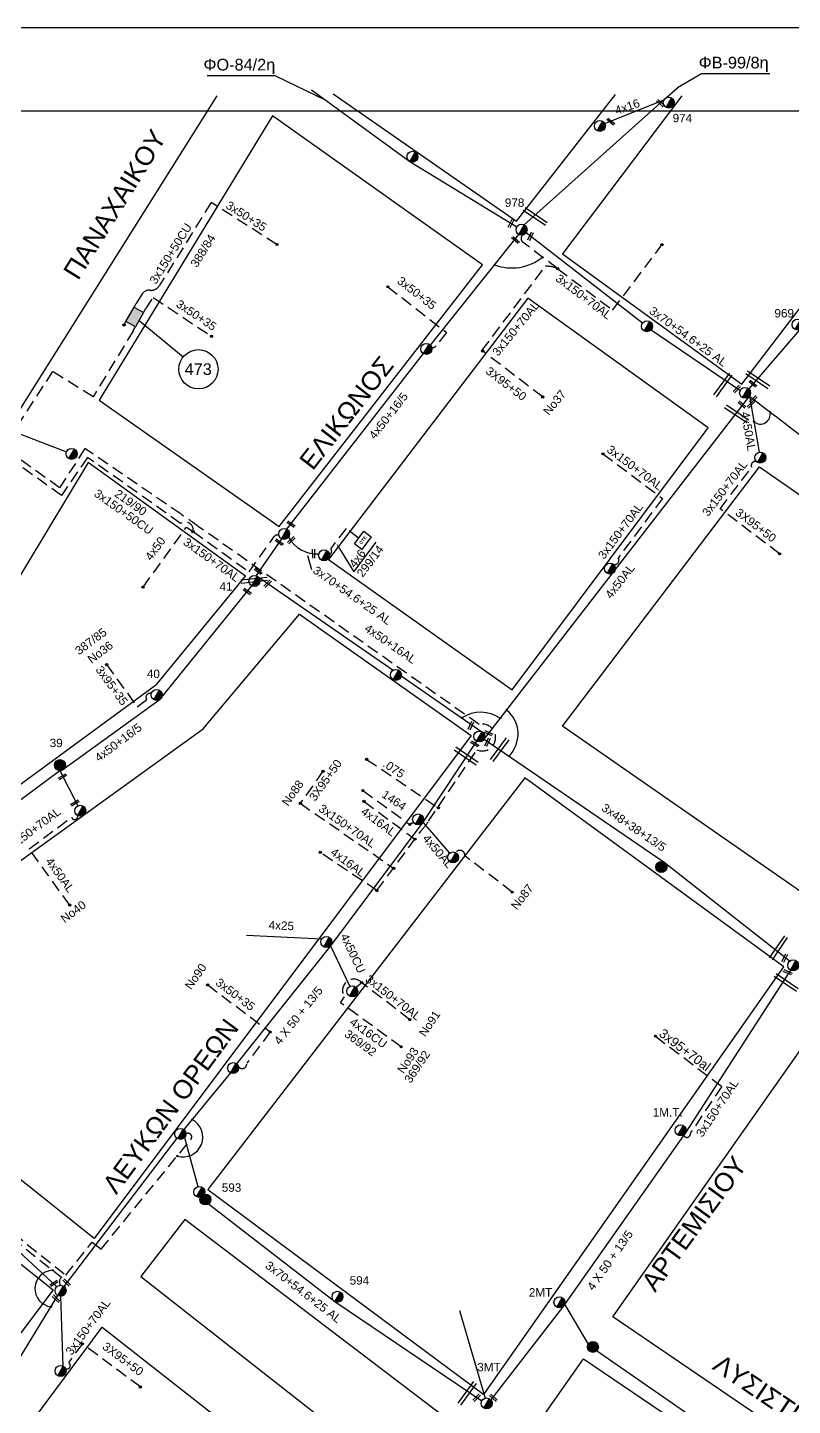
# Model space of a CAD drawing. Header units: millimetres. Extents: x 1421 to 7149, y 887 to 1917.
# Drawn here: x 6023.6 to 6187.8, y 1621.6 to 1917.4 of the extents above; entities that cross this region are included whole.
import ezdxf
from ezdxf import colors
from ezdxf.entities.mleader import LeaderData, LeaderLine
from ezdxf.enums import TextEntityAlignment as Align
from ezdxf.math import Vec2, Vec3

# ---------------------------------------------------------------- set-up
doc = ezdxf.new("R2010")
doc.units = ezdxf.units.MM
doc.linetypes.add('DASHED', pattern=[19.05, 12.7, -6.35])
for name, color, linetype in [('3x48+38+13_5', 7, 'Continuous'), ('3x95+70al', 7, 'DASHED'), ('4 X 50 + 13.5', 7, 'SYN_LINE'), ('4x50+16_5', 7, 'Continuous'), ('Link Box 4 Διευθύνσεων', 7, 'Continuous'), ('Pillar OTE', 7, 'Continuous'), ('Άγνωστα', 7, 'Continuous'), ('Γυμνά εναέρια ΧΤ (3Φ)   4x16CU', 7, 'Continuous'), ('Γυμνά εναέρια ΧΤ (3Φ)   4x50CU', 7, 'Continuous'), ('Γυμνά εναέρια ΧΤ (3Φ) 4x50AL', 7, 'Continuous'), ('Γυμνά εναέρια ΧΤ και ΦΟΠ (3Φ)   4x50+16AL', 7, 'Continuous'), ('Εναέρια παροχή ΧΤ 4x16', 7, 'SYN_LINE'), ('Εναέρια παροχή ΧΤ 4x25', 7, 'SYN_LINE'), ('Επιγραφές - Σχήματα', 7, 'Continuous'), ('Καλωδια Χ.Τ 3x95+35', 7, 'DASHED'), ('Καλωδια Χ.Τ. 3x50+35', 7, 'Continuous'), ('Καλωδια ΧΤ  3X95+50', 7, 'Continuous'), ('Καλώδια ΧΤ   3x150+50CU', 7, 'DASHED'), ('Καλώδια ΧΤ   3x150+70AL', 7, 'DASHED'), ('Καλώδια ΧΤ   3x150AL+50CU', 7, 'DASHED'), ('Μηχανική τομή', 7, 'Continuous'), ('Στύλος Ξύλινος', 7, 'Continuous'), ('Στύλος Ξύλινος @ 1', 7, 'Continuous'), ('Στύλος ΦΜ', 7, 'Continuous'), ('Στύλος ΦΜ @ 1', 7, 'Continuous'), ('Συνδέσεις', 7, 'Continuous'), ('Συνεστραμμένα ΧΤ   3x70+54.6+25 AL', 7, 'SYN_LINE'), ('Τομή', 7, 'Continuous'), ('Υπόβαθρο ΔΕΗ', 7, 'Continuous'), ('Υπόγεια Καλώδια Δικτύου ΧΤ   .075', 7, 'DASHED'), ('Υπόγεια καλώδια Παροχών ΧΤ   4x16AL', 7, 'DASHED'), ('Υπόγεια καλώδια Παροχών ΧΤ   4x50AL', 7, 'DASHED'), ('Υπόγεια καλώδια Παροχών ΧΤ   4x6', 7, 'DASHED')]:
    doc.layers.add(name, color=color, linetype=linetype)
doc.styles.add('arial', font='arial.ttf')
doc.styles.get("Standard").update_dxf_attribs({"font": 'arial.ttf'})
doc.linetypes.add('SYN_LINE', pattern='A,0.5,-0.0001,["/\\/\\/\\/",Standard,S=0.1,R=0,X=0,Y=-0.05],-0.25', length=0.7501)
doc.dimstyles.new('ISO-25', dxfattribs={"dimtxt": 2.5, "dimasz": 2.5, "dimexe": 1.25, "dimexo": 0.625, "dimtad": 1, "dimtxsty": 'Standard', "dimcen": 2.5, "dimadec": 0, "dimazin": 0, "dimtfac": 1, "dimtmove": 0, "dimatfit": 3, "dimfxl": 1, "dimarcsym": 0})

# ---------------------------------------------------------------- blocks, each defined once
blk = doc.blocks.new('ΥΠΑΡΧΩΝ ΤΣΙΜΕΝΤΕΝΙΟΣ ΣΤΥΛΟΣ')
at = {"layer": 'Στύλος ΦΜ'}
blk.add_hatch(color=256, dxfattribs=at).paths.add_polyline_path([(-1.29, -2.28, 0.574793), (2.62, 0, 0.268822), (1.3, 2.27)])
blk.add_line((-1.29, -2.28), (1.3, 2.27), dxfattribs=at)
blk.add_circle((0, 0), 2.62, dxfattribs=at)
at = {"layer": 'Στύλος ΦΜ', "flags": 4}
for tag, p in [('ΤΥΠΟΣ', (-4.91, 3.03)), ('ΑΡΙΘΜΟΣ', (-4.68, 8.05))]:
    blk.add_attdef(tag, p, '', height=4, dxfattribs=at)
blk = doc.blocks.new('ΥΠΑΡΧΩΝ ΞΥΛΙΝΟΣ ΣΤΥΛΟΣ')
at = {"layer": 'Στύλος Ξύλινος'}
h = blk.add_hatch(color=256, dxfattribs=at)
h.paths.add_polyline_path([(-2.62, 0, 0.270008), (-1.29, -2.28), (1.3, 2.27, 0.576266)])
h.paths.add_polyline_path([(-1.29, -2.28, 0.574793), (2.62, 0, 0.268822), (1.3, 2.27)])
blk.add_line((-1.29, -2.28), (1.3, 2.27), dxfattribs=at)
blk.add_circle((0, 0), 2.62, dxfattribs=at)
at = {"layer": 'Στύλος Ξύλινος', "flags": 4}
for tag, p in [('ΑΡΙΘΜΟΣ', (-4.91, 8.6)), ('ΤΥΠΟΣ', (-4.85, 3.39))]:
    blk.add_attdef(tag, p, '', height=4, dxfattribs=at)
blk = doc.blocks.new('LINK BOX 4 ΑΝΑΧΩΡΗΣΕΩΝ')
at = {"layer": 'Link Box 4 Διευθύνσεων', "ltscale": 40}
blk.add_hatch(color=256, dxfattribs=at).paths.add_polyline_path([(-3.54, 0), (-3.54, -4.67), (3.54, -4.67), (3.54, 0)])
for p, q in [((-3.54, 0), (-5.33, 0)), ((5.33, 0), (3.54, 0)), ((-3.54, -4.67), (-5.33, -4.67)), ((5.33, -4.67), (3.54, -4.67))]:
    blk.add_line(p, q, dxfattribs=at)
blk.add_lwpolyline([(-3.54, -4.67), (-3.54, 0), (3.54, 0), (3.54, -4.67)], close=True, dxfattribs=at)
blk = doc.blocks.new('_ΣΥΝΔΕΣΗ')
at = {"layer": 'Συνδέσεις', "linetype": 'SYN_LINE', "ltscale": 40}
blk.add_hatch(color=256, dxfattribs=at).paths.add_polyline_path([(0.5, -0.01, 1), (-0.5, -0.01, 1)])
at = {"layer": 'Συνδέσεις'}
blk.add_circle((0, -0.01), 0.5, dxfattribs=at)
blk = doc.blocks.new('ΜΗΧΑΝΙΚΗ ΤΟΜΗ')
at = {"layer": 'Μηχανική τομή', "ltscale": 40}
for p, q in [((-3.7, 1.2), (3.9, 1.2)), ((3.9, -0.4), (-3.7, -0.4))]:
    blk.add_line(p, q, dxfattribs=at)
blk = doc.blocks.new('ΤΟΜΗ')
at = {"layer": 'Τομή', "ltscale": 40}
for p, q in [((10.9, 0.2), (-12.1, 0.2)), ((10.9, -2.6), (-12.1, -2.6))]:
    blk.add_line(p, q, dxfattribs=at)
blk = doc.blocks.new('PILLAR ΟΤΕ')
at = {"layer": 'Pillar OTE', "ltscale": 40}
blk.add_lwpolyline([(-3.31, 2.02), (3.39, 2.02), (3.39, -1.99), (-3.31, -1.99)], close=True, dxfattribs=at)
at = {"layer": 'Pillar OTE', "insert": (-1.81, 0.71), "char_height": 1.3575, "width": 109.961, "attachment_point": 1}
blk.add_mtext('{\\fArial|b1|i0|c161|p34;OTE}', dxfattribs=at)

msp = doc.modelspace()

# ---------------------------------------------------------------- linework, layer by layer
at = {"lineweight": -3, "ltscale": 0.1}
for points in [[(4932.72, 1917.4), (7149.36, 1917.4), (7149.36, 887.4), (4932.72, 887.4)], [(5038.25, 1899.55), (6989.1, 1899.55), (6989.1, 911.99), (5038.25, 911.99)]]:
    msp.add_lwpolyline(points, close=True, dxfattribs=at)
at = {"layer": '3x48+38+13_5', "color": 6, "linetype": 'Continuous', "lineweight": -3, "ltscale": 0.2}
msp.add_lwpolyline([(6121.56, 1764.62), (6160.21, 1738.21), (6187.32, 1716.93)], dxfattribs=at)
at = {"layer": '3x95+70al', "color": 30, "lineweight": -3, "ltscale": 0.2}
msp.add_lwpolyline([(6158.36, 1700.86), (6172.58, 1690.08)], dxfattribs=at)
at = {"layer": '4 X 50 + 13.5', "color": 30, "linetype": 'Continuous', "lineweight": -3, "ltscale": 20}
for points in [[(6119.96, 1764.18), (6108.42, 1746.82), (6088.58, 1720.29), (6068.42, 1694.94)], [(6187.34, 1715.04), (6164.86, 1680.24), (6138.47, 1642.78), (6123.01, 1622.77)], [(6067.1, 1692.99), (6057.11, 1680.8)]]:
    msp.add_lwpolyline(points, dxfattribs=at)
at = {"layer": '4 X 50 + 13.5', "color": 85, "linetype": 'Continuous', "lineweight": -3, "ltscale": 20}
msp.add_lwpolyline([(6055.62, 1678.98), (6031.35, 1647.14)], dxfattribs=at)
at = {"layer": '4x50+16_5', "color": 30, "lineweight": -3, "ltscale": 0.2}
for points in [[(6110.03, 1849.23), (6129.03, 1872.98)], [(6079.19, 1809.74), (6108.59, 1847.39)]]:
    msp.add_lwpolyline(points, dxfattribs=at)
at = {"layer": 'Άγνωστα', "lineweight": -3, "ltscale": 0.1}
for p, q in [((6076.76, 1907.05), (6062.14, 1907.05)), ((6076.76, 1907.05), (6087.58, 1901.78)), ((6168.27, 1907.49), (6163.08, 1904.45)), ((6182.88, 1907.49), (6168.27, 1907.49)), ((6047.5, 1854.52), (6056.99, 1846.71))]:
    msp.add_line(p, q, dxfattribs=at)
at = {"layer": 'Άγνωστα', "lineweight": -3, "ltscale": 0.2}
msp.add_lwpolyline([(5989.7, 1842.51), (6031.92, 1826.3)], dxfattribs=at)
at = {"layer": 'Άγνωστα', "lineweight": -3, "ltscale": 0.1}
msp.add_circle((6060.24, 1844.04), 4.21, dxfattribs=at)
at = {"layer": 'Γυμνά εναέρια ΧΤ (3Φ)   4x16CU', "color": 30, "linetype": 'DASHED', "lineweight": -3, "ltscale": 0.2}
msp.add_lwpolyline([(6103.76, 1698.57), (6090.71, 1708.05), (6091.63, 1709.31, -0.936324), (6095.3, 1712.35, -6.23912)], format="xyb", dxfattribs=at)
at = {"layer": 'Γυμνά εναέρια ΧΤ (3Φ)   4x50CU', "color": 30, "lineweight": -3, "ltscale": 0.2}
msp.add_lwpolyline([(6088.58, 1720.29), (6092.75, 1711.55)], dxfattribs=at)
at = {"layer": 'Γυμνά εναέρια ΧΤ (3Φ) 4x50AL', "color": 85, "lineweight": -3, "ltscale": 0.1}
msp.add_lwpolyline([(6232.19, 1909.59), (6209.98, 1879.87), (6189.38, 1852.57), (6178.37, 1839.87)], dxfattribs=at)
at = {"layer": 'Γυμνά εναέρια ΧΤ (3Φ) 4x50AL', "color": 6, "lineweight": -3, "ltscale": 0.2}
msp.add_lwpolyline([(6121.56, 1764.62), (6178.63, 1838.36)], dxfattribs=at)
at = {"layer": 'Γυμνά εναέρια ΧΤ (3Φ) 4x50AL', "color": 62, "lineweight": -3, "ltscale": 0.2}
msp.add_lwpolyline([(6178.54, 1838.27), (6180.65, 1826.24)], dxfattribs=at)
at = {"layer": 'Γυμνά εναέρια ΧΤ (3Φ) 4x50AL', "color": 1, "lineweight": -3, "ltscale": 0.2}
msp.add_lwpolyline([(6108.42, 1746.82), (6114.14, 1740.14)], dxfattribs=at)
at = {"layer": 'Γυμνά εναέρια ΧΤ (3Φ) 4x50AL', "color": 62, "lineweight": -3, "ltscale": 0.2}
msp.add_arc((7408.89, 3438.85), 2018.82, 232.4507, 233.54013, dxfattribs=at)
at = {"layer": 'Γυμνά εναέρια ΧΤ και ΦΟΠ (3Φ)   4x50+16AL', "color": 151, "lineweight": -3, "ltscale": 0.2}
for points in [[(6072.85, 1799.6), (6102.02, 1779.43)], [(6030.84, 1757.92), (6052.03, 1773.23), (6071.68, 1797.56)], [(6103.8, 1778.2), (6121.12, 1766.22)], [(5985.51, 1727.26), (6000.55, 1735.72), (6030.52, 1757.87), (6034.34, 1750.3)]]:
    msp.add_lwpolyline(points, dxfattribs=at)
at = {"layer": 'Γυμνά εναέρια ΧΤ και ΦΟΠ (3Φ)   4x50+16AL', "color": 6, "lineweight": -3, "ltscale": 0.2}
msp.add_lwpolyline([(5959.49, 1550.59), (5987, 1585.88), (6008.24, 1613.12), (6020.89, 1630.13), (6030.06, 1645.18)], dxfattribs=at)
at = {"layer": 'Εναέρια παροχή ΧΤ 4x16', "color": 5, "lineweight": -3, "ltscale": 10}
msp.add_lwpolyline([(6147.48, 1896.81), (6160.19, 1901.87)], dxfattribs=at)
at = {"layer": 'Εναέρια παροχή ΧΤ 4x25', "color": 30, "linetype": 'SYN_LINE', "lineweight": -3, "ltscale": 20}
msp.add_lwpolyline([(6086.71, 1721.71), (6070.56, 1722.47)], dxfattribs=at)
at = {"layer": 'Καλωδια Χ.Τ 3x95+35', "color": 151, "lineweight": -3, "ltscale": 0.2}
msp.add_lwpolyline([(6040.51, 1780.64), (6047.1, 1771.57), (6049.12, 1773.08, -0.705528), (6050.14, 1774.43)], format="xyb", dxfattribs=at)
at = {"layer": 'Καλωδια Χ.Τ. 3x50+35', "color": 50, "linetype": 'DASHED', "lineweight": -3, "ltscale": 0.2}
msp.add_line((6077.1, 1870.83), (6063, 1879.83), dxfattribs=at)
at = {"layer": 'Καλωδια Χ.Τ. 3x50+35', "color": 5, "lineweight": -3, "ltscale": 0.2}
msp.add_lwpolyline([(6130.19, 1875.03), (6160.19, 1901.87), (6163.08, 1904.45)], dxfattribs=at)
at = {"layer": 'Καλωδια Χ.Τ. 3x50+35', "color": 30, "linetype": 'DASHED', "lineweight": -3, "ltscale": 0.2}
for points in [[(6100.9, 1861.75), (6113.51, 1851.96), (6111.26, 1849.06, -0.315973), (6110.3, 1848.76, -6.48389)], [(6075.65, 1701.76), (6070.6, 1695.06, -0.841519), (6068.79, 1694.41)]]:
    msp.add_lwpolyline(points, format="xyb", dxfattribs=at)
at = {"layer": 'Καλωδια Χ.Τ. 3x50+35', "color": 50, "linetype": 'DASHED', "lineweight": -3, "ltscale": 0.2}
msp.add_lwpolyline([(6048.92, 1856.99), (6050.53, 1859.45), (6063.06, 1851.1)], dxfattribs=at)
at = {"layer": 'Καλωδια Χ.Τ. 3x50+35', "color": 30, "linetype": 'DASHED', "lineweight": -3, "ltscale": 0.2}
msp.add_lwpolyline([(6062.23, 1711.87), (6075.65, 1701.76)], dxfattribs=at)
at = {"layer": 'Καλωδια ΧΤ  3X95+50', "color": 30, "linetype": 'DASHED', "lineweight": -3, "ltscale": 0.2}
msp.add_line((6134.15, 1838.1), (6121.13, 1848.05), dxfattribs=at)
at = {"layer": 'Καλωδια ΧΤ  3X95+50', "color": 62, "linetype": 'DASHED', "lineweight": -3, "ltscale": 0.2}
msp.add_line((6184.99, 1804.42), (6172.25, 1814.09), dxfattribs=at)
at = {"layer": 'Καλωδια ΧΤ  3X95+50', "color": 6, "linetype": 'DASHED', "lineweight": -3, "ltscale": 0.2}
msp.add_line((6086.98, 1757.75), (6082.1, 1750.86), dxfattribs=at)
at = {"layer": 'Καλωδια ΧΤ  3X95+50', "color": 85, "linetype": 'DASHED', "lineweight": -3, "ltscale": 0.2}
msp.add_line((6047.78, 1625.55), (6035.33, 1634.82), dxfattribs=at)
at = {"layer": 'Καλώδια ΧΤ   3x150+50CU', "color": 50, "lineweight": -3, "ltscale": 0.2}
for p, q in [((6063, 1879.83), (6051.81, 1861.93)), ((6048.15, 1860.24), (6046.89, 1858.15))]:
    msp.add_line(p, q, dxfattribs=at)
msp.add_lwpolyline([(6046.27, 1852.36), (6037.65, 1838.12), (6028.93, 1843.57), (6018.88, 1828.14), (6008.66, 1835.65), (6008.1, 1839.47), (6001.46, 1839.47), (5999.74, 1805.4), (5990.42, 1805.4)], dxfattribs=at)
at = {"layer": 'Καλώδια ΧΤ   3x150+50CU', "color": 6, "lineweight": -3, "ltscale": 0.2}
for points in [[(6098.54, 1732.13), (6108.01, 1744.89, 0.033193), (6109.67, 1747.03), (6120.01, 1762.33, 1.384359), (6120.49, 1767.79), (6060.22, 1810.3, 0.006631), (6056.51, 1812.91), (6035.89, 1827.04), (6030.45, 1818.61), (6007.61, 1835.01), (6007.12, 1838.33), (6002.54, 1838.33), (6000.83, 1804.26), (5990.42, 1804.26)], [(5942.08, 1658.73), (5949.07, 1655.93), (5959.73, 1680.82), (5963.75, 1679.15), (5967.34, 1686.77), (5978.14, 1689.11), (5987.84, 1681.26), (5990.42, 1681.22), (6030.84, 1649.09, 0.39477), (6030.64, 1647.38)]]:
    msp.add_lwpolyline(points, format="xyb", dxfattribs=at)
at = {"layer": 'Καλώδια ΧΤ   3x150+50CU', "color": 30, "lineweight": -3, "ltscale": 0.2}
msp.add_lwpolyline([(5942.58, 1659.88), (5948.6, 1657.48), (5959.33, 1682.12), (5963.39, 1680.44), (5966.71, 1687.42), (5978.41, 1690.02), (5987.92, 1682.51), (5990.79, 1682.36), (6031.8, 1649.53), (6037.43, 1656.67), (6039.33, 1655.13), (6058.56, 1678.63, 0.940435), (6057.54, 1679.86)], format="xyb", dxfattribs=at)
at = {"layer": 'Καλώδια ΧΤ   3x150+50CU', "color": 50, "lineweight": -3, "ltscale": 0.2}
for centre, radius, start, end in [((6049.64, 1859.21), 1.8, 79.0812, 145.3218), ((6050.1, 1862.99), 2.01, 266.6056, 328.2715)]:
    msp.add_arc(centre, radius, start, end, dxfattribs=at)
at = {"layer": 'Καλώδια ΧΤ   3x150+70AL', "color": 30, "lineweight": -3, "ltscale": 0.2}
for p, q in [((6149.17, 1856.75), (6159.75, 1870.77)), ((6137.39, 1865.63), (6149.17, 1856.75))]:
    msp.add_line(p, q, dxfattribs=at)
at = {"layer": 'Καλώδια ΧΤ   3x150+70AL', "color": 62, "lineweight": -3, "ltscale": 0.2}
msp.add_line((6172.25, 1814.09), (6179, 1822.99), dxfattribs=at)
at = {"layer": 'Καλώδια ΧΤ   3x150+70AL', "color": 6, "lineweight": -3, "ltscale": 0.2}
msp.add_line((6082.1, 1750.86), (6102.18, 1736.89), dxfattribs=at)
at = {"layer": 'Καλώδια ΧΤ   3x150+70AL', "color": 85, "linetype": 'DASHED', "lineweight": -3, "ltscale": 0.2}
msp.add_line((6035.33, 1634.82), (6032.32, 1630.77), dxfattribs=at)
at = {"layer": 'Καλώδια ΧΤ   3x150+70AL', "color": 30, "lineweight": -3, "ltscale": 0.2}
for points in [[(6137.39, 1865.63), (6129.97, 1871.23, -0.420428), (6129.76, 1872.84, -1.201817)], [(6121.12, 1848.04), (6134.7, 1866.13, -0.128189), (6137.16, 1865.69)], [(6059.1, 1809.18), (6071.1, 1800.57), (6076.52, 1808.13, -0.360555), (6077.51, 1808.39)]]:
    msp.add_lwpolyline(points, format="xyb", dxfattribs=at)
at = {"layer": 'Καλώδια ΧΤ   3x150+70AL', "color": 6, "lineweight": -3, "ltscale": 0.2}
msp.add_lwpolyline([(6147.09, 1825.87), (6159.89, 1816.31), (6150.33, 1803.51, -0.83354), (6149.17, 1802.27, 2.701027)], format="xyb", dxfattribs=at)
at = {"layer": 'Καλώδια ΧΤ   3x150+70AL', "color": 30, "lineweight": -3, "ltscale": 0.2}
for points in [[(6048.35, 1797.25), (6057.66, 1810.14), (6059.1, 1809.18)], [(6105.62, 1704.4), (6095.3, 1712.35), (6094.13, 1711.28)], [(6172.58, 1690.08), (6165.84, 1680.01)]]:
    msp.add_lwpolyline(points, dxfattribs=at)
at = {"layer": 'Καλώδια ΧΤ   3x150+70AL', "color": 151, "lineweight": -3, "ltscale": 0.2}
msp.add_lwpolyline([(6023.92, 1741.05), (6033.03, 1747.89, 1.076374), (6034.29, 1748.23)], format="xyb", dxfattribs=at)
at = {"layer": 'Καλώδια ΧΤ   3x150+70AL', "color": 62, "lineweight": -3, "ltscale": 0.2}
msp.add_arc((6179.76, 1823.38), 0.853, 52.6159, 206.8918, dxfattribs=at)
at = {"layer": 'Καλώδια ΧΤ   3x150+70AL', "color": 32, "lineweight": -3, "ltscale": 0.2}
msp.add_arc((6165.11, 1679.88), 0.744, 196.7922, 10.2362, dxfattribs=at)
at = {"layer": 'Καλώδια ΧΤ   3x150+70AL', "color": 85, "linetype": 'DASHED', "lineweight": -3, "ltscale": 0.2}
msp.add_arc((6032.06, 1630.13), 0.687, 205.6017, 68.205, dxfattribs=at)
at = {"layer": 'Καλώδια ΧΤ   3x150AL+50CU', "color": 30, "lineweight": -3, "ltscale": 0.2}
msp.add_lwpolyline([(6059.1, 1809.18, 0.67495), (6056.42, 1810.94), (6036.45, 1825.13), (6030.83, 1816.94), (6006.52, 1834.35), (6006.11, 1837.16), (6003.65, 1837.16), (6001.94, 1803.09), (5990.42, 1803.09)], format="xyb", dxfattribs=at)
at = {"layer": 'Συνεστραμμένα ΧΤ   3x70+54.6+25 AL', "color": 5, "lineweight": -3, "ltscale": 20}
msp.add_lwpolyline([(6084.53, 1904), (6105.61, 1888.64), (6128.6, 1874.62)], dxfattribs=at)
at = {"layer": 'Συνεστραμμένα ΧΤ   3x70+54.6+25 AL', "color": 30, "lineweight": -3, "ltscale": 20}
for points in [[(6130.63, 1873.43), (6155.61, 1853.99)], [(6157.47, 1852.54), (6176.69, 1839.41)], [(6078.07, 1807.66), (6072.61, 1799.77)], [(6116.29, 1641.94), (6121.78, 1623.15)], [(6196.87, 1597.31), (6171.85, 1615.24), (6145.73, 1633.29)]]:
    msp.add_lwpolyline(points, dxfattribs=at)
at = {"layer": 'Συνεστραμμένα ΧΤ   3x70+54.6+25 AL', "color": 85, "lineweight": -3, "ltscale": 20}
for points in [[(6029.83, 1647.06), (6016.3, 1659.54), (5990.24, 1680.29)], [(6062.43, 1664.86), (6089.51, 1643.89), (6121.05, 1622.55)]]:
    msp.add_lwpolyline(points, dxfattribs=at)
at = {"layer": 'Συνεστραμμένα ΧΤ   3x70+54.6+25 AL', "color": 85, "lineweight": -3, "ltscale": 10}
msp.add_lwpolyline([(6057.22, 1679.08), (6060.11, 1668.56)], dxfattribs=at)
at = {"layer": 'Συνεστραμμένα ΧΤ   3x70+54.6+25 AL', "color": 85, "linetype": 'SYN_LINE', "lineweight": -3, "ltscale": 20}
msp.add_lwpolyline([(6031.22, 1630), (6030.68, 1645.02)], dxfattribs=at)
at = {"layer": 'Συνεστραμμένα ΧΤ   3x70+54.6+25 AL', "color": 30, "lineweight": -3, "ltscale": 12}
msp.add_lwpolyline([(6138.86, 1643.34), (6143.9, 1634.72)], dxfattribs=at)
at = {"layer": 'Συνεστραμμένα ΧΤ   3x70+54.6+25 AL', "color": 30, "lineweight": -3, "ltscale": 10}
msp.add_arc((6085.71, 1811.43), 7.02, 209.3718, 273.0054, dxfattribs=at)
at = {"layer": 'Υπόβαθρο ΔΕΗ', "lineweight": -3, "ltscale": 0.2}
for points in [[(5988.62, 1902.62), (6004.53, 1869.59), (6009.83, 1836.24), (6018.42, 1829.76), (6064.26, 1902.73)], [(6089.17, 1903.15), (6128.55, 1875.82), (6149.78, 1903.04)], [(6164.04, 1902.72), (6138.4, 1868.81), (6176.93, 1840.82), (6224.35, 1902.87)], [(6038.91, 1837.42), (6077.61, 1810.26), (6121.25, 1866.45), (6076.14, 1898.46), (6038.91, 1837.42)], [(6130.99, 1859.31), (6088.15, 1803.23), (6127.6, 1775.19), (6169.67, 1831.49), (6130.99, 1859.31)], [(6195.34, 1727.83), (6138.43, 1767.4), (6180.67, 1823.09), (6235.69, 1784.84), (6195.34, 1727.83)], [(6037.84, 1657.42), (5979.73, 1703.82), (5982.25, 1709.85), (6061.25, 1766.84), (6081.94, 1791.43), (6118.76, 1765.4), (6037.84, 1657.42)], [(6062.29, 1667.97), (6121.53, 1623.97), (6185.94, 1715.74), (6130.32, 1756.34), (6062.29, 1667.97)], [(6229.97, 1619.97), (6271.43, 1591.28), (6254.44, 1568.88), (6149.19, 1640.61), (6197, 1708.62), (6303.11, 1632.34), (6277.39, 1598.75), (6239.8, 1625.07)], [(5965.77, 1562.15), (5927.65, 1584.78), (5970.02, 1685.12), (5977.8, 1687.09), (6029.03, 1646.39), (5965.77, 1562.15)], [(6108.56, 1601.67), (6117.12, 1615.97), (6057.36, 1661.5), (6047.91, 1649.24), (6108.56, 1601.67)], [(5977.35, 1554.73), (6039.61, 1638.42), (6100.97, 1590.26), (6051.98, 1509.82), (5977.35, 1554.73)], [(6119.31, 1594.01), (6132.09, 1616.23), (6142.88, 1631.61), (6247.81, 1560.46), (6215.98, 1518.69), (6119.31, 1594.01)]]:
    msp.add_lwpolyline(points, dxfattribs=at)
msp.add_lwpolyline([(6000.13, 1738.95), (6051.34, 1776.45), (6070.32, 1799.62), (6036.59, 1824), (6005.26, 1772.08), (5995.37, 1741.34, 0.517765), (6000.13, 1738.95, 2.47226)], format="xyb", dxfattribs=at)
at = {"layer": 'Υπόβαθρο ΔΕΗ', "lineweight": -3}
for centre, radius, start, end in [((6127.53, 1876.33), 10.54, 249.3337, 308.696), ((6180.88, 1834.41), 2.13, 228.9721, 12.7291), ((6120.86, 1762.93), 7.47, 55.9162, 122.8374), ((6122.17, 1765.7), 6.69, 315.0311, 50.7284), ((6056.95, 1679.18), 4.24, 252.8879, 62.8786), ((6029.09, 1646.67), 3.94, 92.262, 262.6594)]:
    msp.add_arc(centre, radius, start, end, dxfattribs=at)
at = {"layer": 'Υπόγεια Καλώδια Δικτύου ΧΤ   .075', "color": 6, "lineweight": -3, "ltscale": 0.2}
msp.add_lwpolyline([(6096.36, 1760.29), (6111.75, 1749.9)], dxfattribs=at)
at = {"layer": 'Υπόγεια καλώδια Παροχών ΧΤ   4x16AL', "color": 6, "lineweight": -3, "ltscale": 0.2}
msp.add_lwpolyline([(6095.53, 1753.6), (6105.63, 1746.3, -0.475279), (6106.82, 1746.38, 11.370905)], format="xyb", dxfattribs=at)
for points in [[(6095.81, 1751.26), (6106.73, 1743.16)], [(6098.54, 1732.13), (6086.38, 1740.32)]]:
    msp.add_lwpolyline(points, dxfattribs=at)
at = {"layer": 'Υπόγεια καλώδια Παροχών ΧΤ   4x16AL', "color": 1, "lineweight": -3, "ltscale": 0.2}
msp.add_lwpolyline([(6127.59, 1731.79), (6117.43, 1739.6, 0.798491), (6115.49, 1740.26, 1.824327)], format="xyb", dxfattribs=at)
at = {"layer": 'Υπόγεια καλώδια Παροχών ΧΤ   4x50AL', "color": 151, "lineweight": -3, "ltscale": 0.2}
msp.add_line((6032.61, 1729.01), (6023.92, 1741.05), dxfattribs=at)
at = {"layer": 'Υπόγεια καλώδια Παροχών ΧΤ   4x6', "color": 30, "lineweight": -3, "ltscale": 0.2}
msp.add_lwpolyline([(6094.63, 1807.8), (6091.94, 1809.85), (6088.67, 1805.56, -0.41005), (6088.39, 1804.1)], format="xyb", dxfattribs=at)

# ---------------------------------------------------------------- block references
at = {"layer": 'Link Box 4 Διευθύνσεων', "lineweight": -3, "xscale": 0.4999999999999996, "yscale": 0.4999999999999996, "zscale": 0.4999999999999996, "rotation": 240.211912794874}
msp.add_blockref('LINK BOX 4 ΑΝΑΧΩΡΗΣΕΩΝ', (6047.59, 1854.68), dxfattribs=at)
at = {"layer": 'Pillar OTE', "xscale": 0.5, "yscale": 0.5, "zscale": 0.5, "rotation": 53}
msp.add_blockref('PILLAR ΟΤΕ', (6095.52, 1807.3), dxfattribs=at)
at = {"layer": 'Μηχανική τομή', "lineweight": -3}
for p, xscale, yscale, zscale, rotation in [((6159.51, 1901.23), 0.2499999999976023, 0.2499999999976023, 0.2499999999976023, 139.2873843056057), ((6148.84, 1897.26), 0.2499999999976023, 0.2499999999976023, 0.2499999999976023, 139.2873843056057), ((6127.29, 1875.4), 0.2499999999982136, 0.2499999999982136, 0.2499999999982136, 243.7505788180471), ((6128.39, 1871.85), 0.2499999999976023, 0.2499999999976023, 0.2499999999976023, 139.2873843056057), ((6131.46, 1872.65), 0.2499999999982136, 0.2499999999982136, 0.2499999999982136, 243.7505788180471), ((6175.76, 1839.89), 0.2499999999971464, 0.2499999999971464, 0.2499999999971464, 225.795500887951), ((6179.33, 1841), 0.2499999999976023, 0.2499999999976023, 0.2499999999976023, 139.2873843056057), ((6177.02, 1836.53), 0.2499999999976023, 0.2499999999976023, 0.2499999999976023, 139.2873843056057), ((6178.81, 1836.63), 0.2499999999971464, 0.2499999999971464, 0.2499999999971464, 225.795500887951), ((6179.33, 1837.7), 0.2499999999971464, 0.2499999999971464, 0.2499999999971464, 225.795500887951), ((6080.04, 1810.72), 0.249999999996991, 0.249999999996991, 0.249999999996991, 325), ((6077.5, 1806.83), 0.249999999996991, 0.249999999996991, 0.249999999996991, 325), ((6080.11, 1807.45), 0.2499999999972134, 0.2499999999972134, 0.2499999999972134, 224.4575965973239), ((6085.07, 1804.43), 0.2499999999972134, 0.2499999999972134, 0.2499999999972134, 90.18312542558552), ((6072.99, 1800.6), 0.2499999999970366, 0.2499999999970366, 0.2499999999970366, 325), ((6075.05, 1798.08), 0.2499999999972134, 0.2499999999972134, 0.2499999999972134, 224.4575965973239), ((6070.64, 1796.26), 0.2499999999970366, 0.2499999999970366, 0.2499999999970366, 325), ((6118.65, 1767.59), 0.2499999999982136, 0.2499999999982136, 0.2499999999982136, 243.7505788180471), ((6122.54, 1766), 0.2499999999982136, 0.2499999999982136, 0.2499999999982136, 153.750578818047), ((6119.66, 1763.68), 0.2499999999980736, 0.2499999999980736, 0.2499999999980736, 149.1115459040165), ((6122.23, 1764.05), 0.2499999999982136, 0.2499999999982136, 0.2499999999982136, 243.7505788180471), ((6031.03, 1756.65), 0.2499999999970476, 0.2499999999970476, 0.2499999999970476, 211.3923557628363), ((6033.66, 1751.03), 0.2499999999970476, 0.2499999999970476, 0.2499999999970476, 211.3923557628363), ((6186.03, 1717.7), 0.2499999999982136, 0.2499999999982136, 0.2499999999982136, 243.7505788180471), ((6186.81, 1714.68), 0.2499999999981928, 0.2499999999981928, 0.2499999999981928, 157.0804372789088), ((6029.2, 1647.9), 0.2499999999970476, 0.2499999999970476, 0.2499999999970476, 211.3923557628363), ((6032.05, 1648.05), 0.2499999999969751, 0.2499999999969751, 0.2499999999969751, 136.147083337158), ((6029.78, 1644.55), 0.2499999999969751, 0.2499999999969751, 0.2499999999969751, 136.147083337158), ((6119.93, 1623.35), 0.2499999999975578, 0.2499999999975578, 0.2499999999975578, 224.0036335082784), ((6123.49, 1623.16), 0.2499999999978416, 0.2499999999978416, 0.2499999999978416, 316.8685441953186)]:
    msp.add_blockref('ΜΗΧΑΝΙΚΗ ΤΟΜΗ', p, dxfattribs=dict(at, xscale=xscale, yscale=yscale, zscale=zscale, rotation=rotation))
at = {"layer": 'Στύλος Ξύλινος @ 1', "lineweight": -3, "ltscale": 40}
ref = msp.add_blockref('ΥΠΑΡΧΩΝ ΞΥΛΙΝΟΣ ΣΤΥΛΟΣ', (6030.52, 1759.05), dxfattribs=dict(at, xscale=0.4499999999998181, yscale=0.4499999999998181, zscale=0.4499999999998181))
ref.add_attrib('ΑΡΙΘΜΟΣ', '39', (6028.31, 1762.92), dxfattribs={"layer": 'Στύλος Ξύλινος', "height": 1.8, "flags": 4})
at = {"layer": 'Στύλος Ξύλινος @ 1', "lineweight": -3, "ltscale": 40, "xscale": 0.4499999999998181, "yscale": 0.4499999999998181, "zscale": 0.4499999999998181}
for p in [(6159.63, 1737.19), (6061.73, 1665.8), (6144.93, 1634.15)]:
    msp.add_blockref('ΥΠΑΡΧΩΝ ΞΥΛΙΝΟΣ ΣΤΥΛΟΣ', p, dxfattribs=at)
at = {"layer": 'Στύλος ΦΜ @ 1', "lineweight": -3, "ltscale": 40}
ref = msp.add_blockref('ΥΠΑΡΧΩΝ ΤΣΙΜΕΝΤΕΝΙΟΣ ΣΤΥΛΟΣ', (6161.21, 1901.29), dxfattribs=dict(at, xscale=0.4499999999998181, yscale=0.4499999999998181, zscale=0.4499999999998181))
ref.add_attrib('ΑΡΙΘΜΟΣ', '974', (6162.04, 1897.07), dxfattribs={"layer": 'Στύλος ΦΜ', "height": 1.8, "flags": 4})
at = {"layer": 'Στύλος ΦΜ @ 1', "lineweight": -3, "ltscale": 40, "xscale": 0.4499999999998181, "yscale": 0.4499999999998181, "zscale": 0.4499999999998181}
for p in [(6146.42, 1896.29), (6106.19, 1889.66), (6156.54, 1853.27), (6109.17, 1848.42), (6177.6, 1838.98), (6033.02, 1825.88), (6180.86, 1825.08), (6078.65, 1808.69), (6087.22, 1804.1), (6148.58, 1801.25), (6102.64, 1778.43), (6120.54, 1765.2), (6034.87, 1749.25), (6107.4, 1747.4), (6114.91, 1739.24), (6087.71, 1721.09), (6187.92, 1716.07), (6093.26, 1710.49), (6067.68, 1694.01), (6056.37, 1679.89), (6030.64, 1646.2), (6030.64, 1628.97)]:
    msp.add_blockref('ΥΠΑΡΧΩΝ ΤΣΙΜΕΝΤΕΝΙΟΣ ΣΤΥΛΟΣ', p, dxfattribs=at)
at = {"layer": 'Στύλος ΦΜ @ 1', "lineweight": -3, "ltscale": 40}
ref = msp.add_blockref('ΥΠΑΡΧΩΝ ΤΣΙΜΕΝΤΕΝΙΟΣ ΣΤΥΛΟΣ', (6129.61, 1874.01), dxfattribs=dict(at, xscale=0.4499999999998181, yscale=0.4499999999998181, zscale=0.4499999999998181))
ref.add_attrib('ΑΡΙΘΜΟΣ', '978', (6126.02, 1878.92), dxfattribs={"layer": 'Στύλος ΦΜ', "height": 1.8, "flags": 4})
ref = msp.add_blockref('ΥΠΑΡΧΩΝ ΤΣΙΜΕΝΤΕΝΙΟΣ ΣΤΥΛΟΣ', (6188.9, 1853.64), dxfattribs=dict(at, xscale=0.4499999999998181, yscale=0.4499999999998181, zscale=0.4499999999998181))
ref.add_attrib('ΑΡΙΘΜΟΣ', '969', (6183.9, 1855.17), dxfattribs={"layer": 'Στύλος ΦΜ', "height": 1.8, "flags": 4})
ref = msp.add_blockref('ΥΠΑΡΧΩΝ ΤΣΙΜΕΝΤΕΝΙΟΣ ΣΤΥΛΟΣ', (6072.26, 1798.58), dxfattribs=dict(at, xscale=0.4499999999998181, yscale=0.4499999999998181, zscale=0.4499999999998181))
ref.add_attrib('ΑΡΙΘΜΟΣ', '41', (6064.77, 1796.52), dxfattribs={"layer": 'Στύλος ΦΜ', "height": 1.8, "flags": 4})
ref = msp.add_blockref('ΥΠΑΡΧΩΝ ΤΣΙΜΕΝΤΕΝΙΟΣ ΣΤΥΛΟΣ', (6051.27, 1774.13), dxfattribs=dict(at, xscale=0.4499999999998181, yscale=0.4499999999998181, zscale=0.4499999999998181))
ref.add_attrib('ΑΡΙΘΜΟΣ', '40', (6049.17, 1777.75), dxfattribs={"layer": 'Στύλος ΦΜ', "height": 1.8, "flags": 4})
ref = msp.add_blockref('ΥΠΑΡΧΩΝ ΤΣΙΜΕΝΤΕΝΙΟΣ ΣΤΥΛΟΣ', (6163.76, 1680.66), dxfattribs=dict(at, xscale=0.4499999999998181, yscale=0.4499999999998181, zscale=0.4499999999998181))
ref.add_attrib('ΤΥΠΟΣ', '1M.T.', (6157.77, 1683.61), dxfattribs={"layer": 'Στύλος ΦΜ', "height": 1.8, "flags": 4})
ref = msp.add_blockref('ΥΠΑΡΧΩΝ ΤΣΙΜΕΝΤΕΝΙΟΣ ΣΤΥΛΟΣ', (6060.43, 1667.43), dxfattribs=dict(at, xscale=0.4499999999998181, yscale=0.4499999999998181, zscale=0.4499999999998181))
ref.add_attrib('ΑΡΙΘΜΟΣ', '593', (6065.25, 1667.46), dxfattribs={"layer": 'Στύλος ΦΜ', "height": 1.8, "flags": 4})
ref = msp.add_blockref('ΥΠΑΡΧΩΝ ΤΣΙΜΕΝΤΕΝΙΟΣ ΣΤΥΛΟΣ', (6090.1, 1644.91), dxfattribs=dict(at, xscale=0.4499999999998181, yscale=0.4499999999998181, zscale=0.4499999999998181))
ref.add_attrib('ΑΡΙΘΜΟΣ', '594', (6092.71, 1647.53), dxfattribs={"layer": 'Στύλος ΦΜ', "height": 1.8, "flags": 4})
ref = msp.add_blockref('ΥΠΑΡΧΩΝ ΤΣΙΜΕΝΤΕΝΙΟΣ ΣΤΥΛΟΣ', (6137.74, 1643.71), dxfattribs=dict(at, xscale=0.4499999999998181, yscale=0.4499999999998181, zscale=0.4499999999998181))
ref.add_attrib('ΑΡΙΘΜΟΣ', '2MT', (6131.18, 1644.97), dxfattribs={"layer": 'Στύλος ΦΜ', "height": 1.8, "flags": 4})
ref = msp.add_blockref('ΥΠΑΡΧΩΝ ΤΣΙΜΕΝΤΕΝΙΟΣ ΣΤΥΛΟΣ', (6122.11, 1622.02), dxfattribs=dict(at, xscale=0.4499999999998181, yscale=0.4499999999998181, zscale=0.4499999999998181))
ref.add_attrib('ΑΡΙΘΜΟΣ', '3MT', (6120.09, 1628.92), dxfattribs={"layer": 'Στύλος ΦΜ', "height": 1.8, "flags": 4})
at = {"layer": 'Συνδέσεις', "lineweight": -3}
for p, xscale, yscale, zscale in [((6077.1, 1870.83), 0.4777242751392805, 0.4777242751392805, 0.4777242751392805), ((6159.75, 1870.77), 0.4777242751392805, 0.4777242751392805, 0.4777242751392805), ((6123.81, 1866.46), 0.25, 0.25, 0.25), ((6134.12, 1868.1), 0.25, 0.25, 0.25), ((6137.39, 1865.64), 0.4777242751392805, 0.4777242751392805, 0.4777242751392805), ((6100.91, 1861.75), 0.4777242751392805, 0.4777242751392805, 0.4777242751392805), ((6044.25, 1853.53), 0.4777242751392805, 0.4777242751392805, 0.4777242751392805), ((6063.06, 1851.1), 0.4777242751392805, 0.4777242751392805, 0.4777242751392805), ((6121.26, 1847.95), 0.4777242751392805, 0.4777242751392805, 0.4777242751392805), ((6134.15, 1838.1), 0.4777242751392805, 0.4777242751392805, 0.4777242751392805), ((6182.97, 1834.91), 0.25, 0.25, 0.25), ((6179.5, 1832.83), 0.25, 0.25, 0.25), ((6147.09, 1825.88), 0.4777242751392805, 0.4777242751392805, 0.4777242751392805), ((6059.1, 1809.19), 0.4777242751392805, 0.4777242751392805, 0.4777242751392805), ((6185, 1804.42), 0.4777242751392805, 0.4777242751392805, 0.4777242751392805), ((6048.35, 1797.26), 0.4777242751392805, 0.4777242751392805, 0.4777242751392805), ((6040.52, 1780.64), 0.4777242751392805, 0.4777242751392805, 0.4777242751392805), ((6116.81, 1769.21), 0.25, 0.25, 0.25), ((6125.04, 1769.12), 0.25, 0.25, 0.25), ((6126.4, 1770.87), 0.25, 0.25, 0.25), ((6096.36, 1760.3), 0.4777242751392805, 0.4777242751392805, 0.4777242751392805), ((6126.9, 1760.97), 0.25, 0.25, 0.25), ((6086.98, 1757.75), 0.4777242751392805, 0.4777242751392805, 0.4777242751392805), ((6095.54, 1753.6), 0.4777242751392805, 0.4777242751392805, 0.4777242751392805), ((6095.81, 1751.27), 0.4777242751392805, 0.4777242751392805, 0.4777242751392805), ((6082.11, 1750.87), 0.4777242751392805, 0.4777242751392805, 0.4777242751392805), ((6111.75, 1749.9), 0.4777242751392805, 0.4777242751392805, 0.4777242751392805), ((6105.63, 1746.31), 0.4777242751392805, 0.4777242751392805, 0.4777242751392805), ((6106.73, 1743.17), 0.4777242751392805, 0.4777242751392805, 0.4777242751392805), ((6086.39, 1740.32), 0.4777242751392805, 0.4777242751392805, 0.4777242751392805), ((6102.18, 1736.89), 0.4777242751392805, 0.4777242751392805, 0.4777242751392805), ((6098.54, 1732.13), 0.4777242751392805, 0.4777242751392805, 0.4777242751392805), ((6127.59, 1731.79), 0.4777242751392805, 0.4777242751392805, 0.4777242751392805), ((6032.61, 1729.01), 0.4777242751392805, 0.4777242751392805, 0.4777242751392805), ((6062.24, 1711.88), 0.4777242751392805, 0.4777242751392805, 0.4777242751392805), ((6095.3, 1712.35), 0.4777242751392805, 0.4777242751392805, 0.4777242751392805), ((6105.62, 1704.41), 0.4777242751392805, 0.4777242751392805, 0.4777242751392805), ((6075.65, 1701.77), 0.4777242751392805, 0.4777242751392805, 0.4777242751392805), ((6158.36, 1700.87), 0.4777242751392805, 0.4777242751392805, 0.4777242751392805), ((6103.77, 1698.57), 0.4777242751392805, 0.4777242751392805, 0.4777242751392805), ((6058.88, 1682.96), 0.25, 0.25, 0.25), ((6055.7, 1675.13), 0.25, 0.25, 0.25), ((6028.94, 1650.61), 0.25, 0.25, 0.25), ((6028.59, 1642.77), 0.25, 0.25, 0.25), ((6035.33, 1634.82), 0.4777242751392805, 0.4777242751392805, 0.4777242751392805), ((6047.78, 1625.56), 0.4777242751392805, 0.4777242751392805, 0.4777242751392805)]:
    msp.add_blockref('_ΣΥΝΔΕΣΗ', p, dxfattribs=dict(at, xscale=xscale, yscale=yscale, zscale=zscale))
at = {"layer": 'Τομή', "lineweight": -3}
for p, xscale, yscale, zscale, rotation in [((6132.25, 1876.69), 0.2500000000007785, 0.2500000000007785, 0.2500000000007785, 145.8731991885383), ((6173.03, 1840.36), 0.2500000000006148, 0.2500000000006148, 0.2500000000006148, 233.8266967346737), ((6180.03, 1841.65), 0.2500000000007785, 0.2500000000007785, 0.2500000000007785, 145.8731991885383), ((6175.47, 1834.32), 0.2500000000007785, 0.2500000000007785, 0.2500000000007785, 145.8731991885383), ((6072.09, 1798.46), 0.2500000000002071, 0.2500000000002071, 0.2500000000002071, 186.1383309099148), ((6125.1, 1762.07), 0.2500000000007166, 0.2500000000007166, 0.2500000000007166, 233.2287817066742), ((6117.4, 1760.88), 0.2500000000007785, 0.2500000000007785, 0.2500000000007785, 145.8731991885383), ((6184.94, 1719.54), 0.2500000000007785, 0.2500000000007785, 0.2500000000007785, 235.8731991885383), ((6186.15, 1712.28), 0.2500000000007785, 0.2500000000007785, 0.2500000000007785, 145.8731991885383), ((6118.12, 1623.87), 0.250000000000151, 0.250000000000151, 0.250000000000151, 233.7669350044412)]:
    msp.add_blockref('ΤΟΜΗ', p, dxfattribs=dict(at, xscale=xscale, yscale=yscale, zscale=zscale, rotation=rotation))

# ---------------------------------------------------------------- texts
at = {"lineweight": -3, "ltscale": 40, "char_height": 4, "width": 64.8866, "attachment_point": 1, "style": 'arial'}
for s, insert, rotation in [('ΠΑΝΑΧΑΙΚΟΥ', (6031.01, 1865.05), 58.2323), ('ΕΛΙΚΩΝΟΣ', (6081.62, 1824.56), 52.2031), ('ΛΕΥΚΩΝ ΟΡΕΩΝ', (6039.38, 1669.07), 53.5687), ('ΑΡΤΕΜΙΣΙΟΥ', (6155.05, 1648.09), 53.9803), ('ΛΥΣΙΣΤΡΑΤΗΣ', (6172.59, 1632.82), 326)]:
    msp.add_mtext(s, dxfattribs=dict(at, insert=insert, rotation=rotation))
at = {"layer": 'Άγνωστα', "lineweight": -3, "ltscale": 0.1}
for s, p in [('ΦΒ-99/8η', (6175.15, 1909.88)), ('ΦO-84/2η', (6069.03, 1909.44)), ('473', (6060.2, 1844.07))]:
    msp.add_text(s, height=2.5, dxfattribs=at).set_placement(p, align=Align.MIDDLE_CENTER)
for s, height, rotation, p in [('4x16', 1.8, 19.1188, (6152.32, 1900.41)), ('3x50+35', 1.8, 327.4418, (6070.53, 1876.92)), ('3x150+50CU', 1.8, 57.9789, (6054.27, 1868.88)), ('388/84', 1.8, 57.9789, (6061.21, 1869.49)), ('3x50+35', 1.8, 322.1621, (6107.12, 1860.4)), ('3x150+70AL', 1.8, 322.9794, (6142.96, 1859.63)), ('3x50+35', 1.8, 326.3016, (6059.8, 1855.66)), ('3x150+70AL', 1.8, 50.5921, (6128.36, 1852.77)), ('3x70+54.6+25 AL', 1.8, 324, (6165.4, 1851.08)), ('3X95+50', 1.8, 322.6192, (6126.31, 1840.95)), ('4x50+16/5', 1.8, 52.0147, (6101.03, 1834.06)), ('No37', 1.8, 50.1004, (6136.7, 1836.9)), ('4x50AL', 1.8, 279.9849, (6178.32, 1830.71)), ('3x150+70AL', 1.8, 323.2299, (6153.96, 1822.92)), ('3x150+70AL', 1.8, 52.8191, (6173.24, 1818.49)), ('3x150+50CU', 1.8, 324.5938, (6044.19, 1813.42)), ('219/90', 1.8, 324.5938, (6045.72, 1815.43)), ('3x150+70AL', 1.8, 53.2299, (6150.84, 1809.33)), ('3X95+50', 1.8, 322.8191, (6179.92, 1810.57)), ('4x50', 1.8, 54.1439, (6050.97, 1805.55)), ('3x150+70AL', 1.8, 324.3519, (6063.08, 1803.15)), ('4x6', 1.8, 53, (6094.36, 1803.43)), ('299/14', 1.8, 53, (6097.11, 1802.85)), ('3x70+54.6+25 AL', 1.8, 324.8821, (6093.28, 1795.5)), ('4x50AL', 1.8, 52.2634, (6150.73, 1798.55)), ('387/85', 1.8, 36.8776, (6037.14, 1785.64)), ('4x50+16AL', 1.8, 325.3368, (6101.48, 1785.1)), ('No36', 1.8, 36.8776, (6039.16, 1783.3)), ('3x95+35', 1.8, 306.0118, (6041.66, 1776.14)), ('4x50+16/5', 1.8, 36.8776, (6043.04, 1763.94)), ('3X95+50', 1.8, 54.7272, (6087.5, 1755.83)), (' .075', 1.8, 325.9576, (6101.92, 1758.47)), ('No88', 1.8, 54.7272, (6080.49, 1753.08)), ('1464', 1.8, 325.9576, (6102.25, 1751.49)), ('3x150+70AL', 1.8, 36.8754, (6024.66, 1745.15)), ('3x150+70AL', 1.8, 325.1687, (6092.21, 1746)), ('4x16AL', 1.8, 323.4315, (6098.92, 1746.91)), ('3x48+38+13/5', 1.8, 325.6667, (6153.74, 1745.67)), ('4x50AL', 1.8, 310.563, (6111.69, 1740.57)), ('4x16AL', 1.8, 323.4315, (6092.38, 1738.19)), ('4x50AL', 1.8, 305.8086, (6030.55, 1735.47)), ('No87', 1.8, 51.8814, (6129.74, 1730.77)), ('No40', 1.8, 36.8754, (6033.37, 1727.6)), ('4x25', 1.8, 357.3126, (6078.04, 1724.62)), ('4x50CU', 1.8, 295.5217, (6093.43, 1718.65)), ('No90', 1.8, 54.7272, (6059.64, 1713.7)), ('3x50+35', 1.8, 322.9972, (6068.17, 1709.82)), ('3x150+70AL', 1.8, 322.4089, (6102.07, 1709.15)), ('4 X 50 + 13/5', 1.8, 51.5097, (6081.69, 1705.3)), ('4x16CU', 1.8, 324.0054, (6096.77, 1701.56)), ('No91', 1.8, 56.2677, (6109.86, 1703.58)), ('369/92', 1.8, 324.0054, (6095.05, 1699.41)), ('3x95+70al', 2, 322.8275, (6164.69, 1697.93)), ('No93', 1.8, 56.2677, (6105.22, 1695.68)), ('369/92', 1.8, 56.2677, (6107.19, 1694.31)), ('3x150+70AL', 1.8, 56.2219, (6171.62, 1685.43)), ('4 X 50 + 13/5', 1.8, 54.8295, (6148.6, 1652.77)), ('3x70+54.6+25 AL', 1.8, 322.2489, (6082.8, 1645.92)), ('3x150+70AL', 1.8, 53.3575, (6036.52, 1638.44)), ('3X95+50', 1.8, 323.3575, (6044.07, 1631.57))]:
    msp.add_text(s, height=height, rotation=rotation, dxfattribs=at).set_placement(p, align=Align.MIDDLE_CENTER)

# ---------------------------------------------------------------- leaders
at = {"layer": 'Άγνωστα', "linetype": 'Continuous', "ltscale": 0.2}
ml = msp.add_multileader_mtext('Standard', dxfattribs=at)
ml.set_content('', color=256)
ml.set_leader_properties()
ml.build(insert=Vec2(0, 0))
ml.multileader.update_dxf_attribs({"arrow_head_size": 1})
ctx = ml.context
ctx.base_point, ctx.arrow_head_size, ctx.plane_origin, ctx.plane_x_axis, ctx.plane_y_axis = Vec3(6098.42, 1806.93), 1, Vec3(6089.85, 1806.65), Vec3(0.601815, 0.798636), Vec3(-0.798636, 0.601815)
notes = []
notes.append((ctx, [(0, (1, 1, 0), (6093.61, 1800.54), (0.601815, 0.798636), 8, [(0, [(6089.85, 1806.65)], 0, [])])]))
ctx.mtext.insert, ctx.mtext.text_direction, ctx.mtext.rotation, ctx.mtext.flow_direction = Vec3(6098.03, 1809.73), Vec3(0.601815, 0.798636), 0.925025, 5
at = {"layer": 'Επιγραφές - Σχήματα', "ltscale": 40}
msp.add_leader([(6083.64, 1804.05), (6084.55, 1801.03)], dimstyle='ISO-25', override={"dimasz": 1, "dimtad": 0}, dxfattribs=at)
for ctx, leaders in notes:
    for number, flags, end, landing, length, lines in leaders:
        leader = LeaderData()
        leader.index, (leader.has_last_leader_line, leader.has_dogleg_vector, leader.attachment_direction) = number, flags
        leader.last_leader_point, leader.dogleg_vector, leader.dogleg_length = Vec3(end), Vec3(landing), length
        for number, points, colour, breaks in lines:
            line = LeaderLine()
            line.index, line.vertices, line.color, line.breaks = number, Vec3.list(points), colors.encode_raw_color(colour), breaks
            leader.lines.append(line)
        ctx.leaders.append(leader)

doc.saveas('drawing.dxf')
